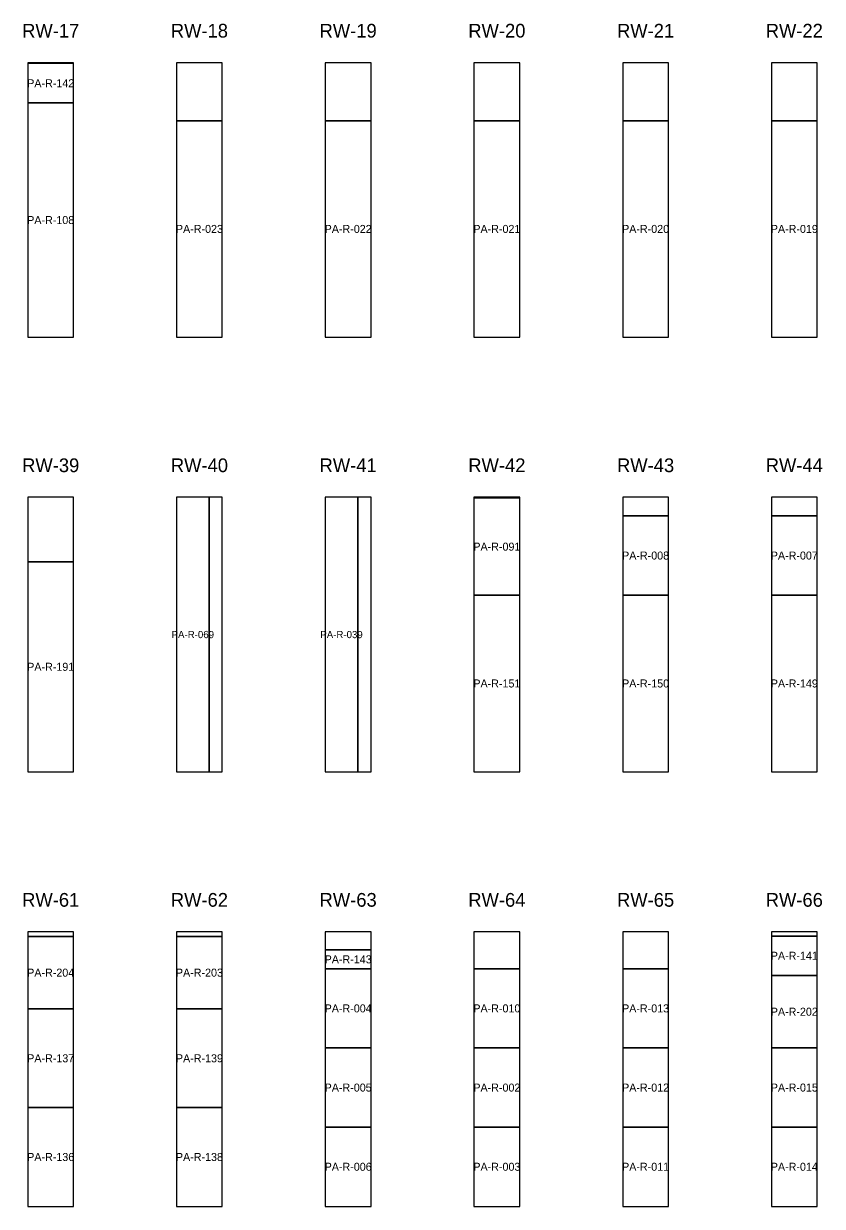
# Model space of a CAD drawing. Header units: metres. Extents: x 315 to 341.7, y -151.2 to -120.
# Drawn here: x 326.84 to 330.33, y -149.35 to -144.18 of the extents above; entities that cross this region are included whole.
import ezdxf
from ezdxf.enums import TextEntityAlignment as Align

# ---------------------------------------------------------------- set-up
doc = ezdxf.new("R2010")
doc.units = ezdxf.units.M
for name, color, linetype in [('CORTE-DESPERDICIO', 1, 'Continuous'), ('CORTE-RECORTE', 3, 'Continuous'), ('CORTE-SOBRANTE', 2, 'Continuous'), ('CORTE-TEXTO', 5, 'Continuous'), ('CORTE-TILE', 7, 'Continuous')]:
    doc.layers.add(name, color=color, linetype=linetype)

msp = doc.modelspace()

# ---------------------------------------------------------------- linework, layer by layer
at = {"layer": 'CORTE-DESPERDICIO'}
for points in [[(327.6509, -147.4498), (327.7088, -147.4498), (327.7088, -146.2498), (327.6509, -146.2498)], [(328.3009, -147.4498), (328.3588, -147.4498), (328.3588, -146.2498), (328.3009, -146.2498)], [(329.4588, -146.3313), (329.6588, -146.3313), (329.6588, -146.2498), (329.4588, -146.2498)], [(330.1088, -146.3313), (330.3088, -146.3313), (330.3088, -146.2498), (330.1088, -146.2498)], [(326.8588, -148.1695), (327.0588, -148.1695), (327.0588, -148.1498), (326.8588, -148.1498)], [(327.5088, -148.1695), (327.7088, -148.1695), (327.7088, -148.1498), (327.5088, -148.1498)], [(328.1588, -148.2284), (328.3588, -148.2284), (328.3588, -148.1498), (328.1588, -148.1498)], [(330.1088, -148.1683), (330.3088, -148.1683), (330.3088, -148.1498), (330.1088, -148.1498)]]:
    msp.add_lwpolyline(points, close=True, dxfattribs=at)
at = {"layer": 'CORTE-RECORTE'}
for points in [[(326.8588, -144.5253), (327.0588, -144.5253), (327.0588, -144.3535), (326.8588, -144.3535)], [(326.8588, -145.5498), (327.0588, -145.5498), (327.0588, -144.5253), (326.8588, -144.5253)], [(327.5088, -145.5498), (327.7088, -145.5498), (327.7088, -144.6031), (327.5088, -144.6031)], [(328.1588, -145.5498), (328.3588, -145.5498), (328.3588, -144.6031), (328.1588, -144.6031)], [(328.8088, -145.5498), (329.0088, -145.5498), (329.0088, -144.6031), (328.8088, -144.6031)], [(329.4588, -145.5498), (329.6588, -145.5498), (329.6588, -144.6031), (329.4588, -144.6031)], [(330.1088, -145.5498), (330.3088, -145.5498), (330.3088, -144.6031), (330.1088, -144.6031)], [(327.5088, -147.4498), (327.6509, -147.4498), (327.6509, -146.2498), (327.5088, -146.2498)], [(328.1588, -147.4498), (328.3009, -147.4498), (328.3009, -146.2498), (328.1588, -146.2498)], [(328.8088, -146.6775), (329.0088, -146.6775), (329.0088, -146.2535), (328.8088, -146.2535)], [(329.4588, -146.6775), (329.6588, -146.6775), (329.6588, -146.3313), (329.4588, -146.3313)], [(330.1088, -146.6775), (330.3088, -146.6775), (330.3088, -146.3313), (330.1088, -146.3313)], [(326.8588, -147.4498), (327.0588, -147.4498), (327.0588, -146.532), (326.8588, -146.532)], [(328.8088, -147.4498), (329.0088, -147.4498), (329.0088, -146.6775), (328.8088, -146.6775)], [(329.4588, -147.4498), (329.6588, -147.4498), (329.6588, -146.6775), (329.4588, -146.6775)], [(330.1088, -147.4498), (330.3088, -147.4498), (330.3088, -146.6775), (330.1088, -146.6775)], [(326.8588, -148.4868), (327.0588, -148.4868), (327.0588, -148.1695), (326.8588, -148.1695)], [(327.5088, -148.4868), (327.7088, -148.4868), (327.7088, -148.1695), (327.5088, -148.1695)], [(330.1088, -148.3401), (330.3088, -148.3401), (330.3088, -148.1683), (330.1088, -148.1683)], [(328.1588, -148.3112), (328.3588, -148.3112), (328.3588, -148.2284), (328.1588, -148.2284)], [(328.1588, -148.6574), (328.3588, -148.6574), (328.3588, -148.3112), (328.1588, -148.3112)], [(328.8088, -148.6574), (329.0088, -148.6574), (329.0088, -148.3112), (328.8088, -148.3112)], [(329.4588, -148.6574), (329.6588, -148.6574), (329.6588, -148.3112), (329.4588, -148.3112)], [(330.1088, -148.6574), (330.3088, -148.6574), (330.3088, -148.3401), (330.1088, -148.3401)], [(326.8588, -148.9183), (327.0588, -148.9183), (327.0588, -148.4868), (326.8588, -148.4868)], [(327.5088, -148.9183), (327.7088, -148.9183), (327.7088, -148.4868), (327.5088, -148.4868)], [(328.1588, -149.0036), (328.3588, -149.0036), (328.3588, -148.6574), (328.1588, -148.6574)], [(328.8088, -149.0036), (329.0088, -149.0036), (329.0088, -148.6574), (328.8088, -148.6574)], [(329.4588, -149.0036), (329.6588, -149.0036), (329.6588, -148.6574), (329.4588, -148.6574)], [(330.1088, -149.0036), (330.3088, -149.0036), (330.3088, -148.6574), (330.1088, -148.6574)], [(326.8588, -149.3498), (327.0588, -149.3498), (327.0588, -148.9183), (326.8588, -148.9183)], [(327.5088, -149.3498), (327.7088, -149.3498), (327.7088, -148.9183), (327.5088, -148.9183)], [(328.1588, -149.3498), (328.3588, -149.3498), (328.3588, -149.0036), (328.1588, -149.0036)], [(328.8088, -149.3498), (329.0088, -149.3498), (329.0088, -149.0036), (328.8088, -149.0036)], [(329.4588, -149.3498), (329.6588, -149.3498), (329.6588, -149.0036), (329.4588, -149.0036)], [(330.1088, -149.3498), (330.3088, -149.3498), (330.3088, -149.0036), (330.1088, -149.0036)]]:
    msp.add_lwpolyline(points, close=True, dxfattribs=at)
at = {"layer": 'CORTE-SOBRANTE'}
for points in [[(327.5088, -144.6031), (327.7088, -144.6031), (327.7088, -144.3498), (327.5088, -144.3498)], [(328.1588, -144.6031), (328.3588, -144.6031), (328.3588, -144.3498), (328.1588, -144.3498)], [(328.8088, -144.6031), (329.0088, -144.6031), (329.0088, -144.3498), (328.8088, -144.3498)], [(329.4588, -144.6031), (329.6588, -144.6031), (329.6588, -144.3498), (329.4588, -144.3498)], [(330.1088, -144.6031), (330.3088, -144.6031), (330.3088, -144.3498), (330.1088, -144.3498)], [(326.8588, -146.532), (327.0588, -146.532), (327.0588, -146.2498), (326.8588, -146.2498)], [(328.8088, -148.3112), (329.0088, -148.3112), (329.0088, -148.1498), (328.8088, -148.1498)], [(329.4588, -148.3112), (329.6588, -148.3112), (329.6588, -148.1498), (329.4588, -148.1498)]]:
    msp.add_lwpolyline(points, close=True, dxfattribs=at)
at = {"layer": 'CORTE-TILE'}
for points in [[(326.8588, -145.5498), (327.0588, -145.5498), (327.0588, -144.3498), (326.8588, -144.3498)], [(327.5088, -145.5498), (327.7088, -145.5498), (327.7088, -144.3498), (327.5088, -144.3498)], [(328.1588, -145.5498), (328.3588, -145.5498), (328.3588, -144.3498), (328.1588, -144.3498)], [(328.8088, -145.5498), (329.0088, -145.5498), (329.0088, -144.3498), (328.8088, -144.3498)], [(329.4588, -145.5498), (329.6588, -145.5498), (329.6588, -144.3498), (329.4588, -144.3498)], [(330.1088, -145.5498), (330.3088, -145.5498), (330.3088, -144.3498), (330.1088, -144.3498)], [(326.8588, -147.4498), (327.0588, -147.4498), (327.0588, -146.2498), (326.8588, -146.2498)], [(327.5088, -147.4498), (327.7088, -147.4498), (327.7088, -146.2498), (327.5088, -146.2498)], [(328.1588, -147.4498), (328.3588, -147.4498), (328.3588, -146.2498), (328.1588, -146.2498)], [(328.8088, -147.4498), (329.0088, -147.4498), (329.0088, -146.2498), (328.8088, -146.2498)], [(329.4588, -147.4498), (329.6588, -147.4498), (329.6588, -146.2498), (329.4588, -146.2498)], [(330.1088, -147.4498), (330.3088, -147.4498), (330.3088, -146.2498), (330.1088, -146.2498)], [(326.8588, -149.3498), (327.0588, -149.3498), (327.0588, -148.1498), (326.8588, -148.1498)], [(327.5088, -149.3498), (327.7088, -149.3498), (327.7088, -148.1498), (327.5088, -148.1498)], [(328.1588, -149.3498), (328.3588, -149.3498), (328.3588, -148.1498), (328.1588, -148.1498)], [(328.8088, -149.3498), (329.0088, -149.3498), (329.0088, -148.1498), (328.8088, -148.1498)], [(329.4588, -149.3498), (329.6588, -149.3498), (329.6588, -148.1498), (329.4588, -148.1498)], [(330.1088, -149.3498), (330.3088, -149.3498), (330.3088, -148.1498), (330.1088, -148.1498)]]:
    msp.add_lwpolyline(points, close=True, dxfattribs=at)

# ---------------------------------------------------------------- texts
at = {"layer": 'CORTE-TEXTO'}
for s, height, p in [('RW-17', 0.06, (326.9588, -144.2098)), ('RW-18', 0.06, (327.6088, -144.2098)), ('RW-19', 0.06, (328.2588, -144.2098)), ('RW-20', 0.06, (328.9088, -144.2098)), ('RW-21', 0.06, (329.5588, -144.2098)), ('RW-22', 0.06, (330.2088, -144.2098)), ('PA-R-142', 0.035, (326.9588, -144.4394)), ('PA-R-108', 0.035, (326.9588, -145.0376)), ('PA-R-023', 0.035, (327.6088, -145.0764)), ('PA-R-022', 0.035, (328.2588, -145.0764)), ('PA-R-021', 0.035, (328.9088, -145.0764)), ('PA-R-020', 0.035, (329.5588, -145.0764)), ('PA-R-019', 0.035, (330.2088, -145.0764)), ('RW-39', 0.06, (326.9588, -146.1098)), ('RW-40', 0.06, (327.6088, -146.1098)), ('RW-41', 0.06, (328.2588, -146.1098)), ('RW-42', 0.06, (328.9088, -146.1098)), ('RW-43', 0.06, (329.5588, -146.1098)), ('RW-44', 0.06, (330.2088, -146.1098)), ('PA-R-091', 0.035, (328.9088, -146.4655)), ('PA-R-008', 0.035, (329.5588, -146.5044)), ('PA-R-007', 0.035, (330.2088, -146.5044)), ('PA-R-069', 0.03158, (327.5799, -146.8498)), ('PA-R-039', 0.03158, (328.2298, -146.8498)), ('PA-R-191', 0.035, (326.9588, -146.9909)), ('PA-R-151', 0.035, (328.9088, -147.0637)), ('PA-R-150', 0.035, (329.5588, -147.0637)), ('PA-R-149', 0.035, (330.2088, -147.0637)), ('RW-61', 0.06, (326.9588, -148.0098)), ('RW-62', 0.06, (327.6088, -148.0098)), ('RW-63', 0.06, (328.2588, -148.0098)), ('RW-64', 0.06, (328.9088, -148.0098)), ('RW-65', 0.06, (329.5588, -148.0098)), ('RW-66', 0.06, (330.2088, -148.0098)), ('PA-R-141', 0.035, (330.2088, -148.2542)), ('PA-R-143', 0.035, (328.2588, -148.2698)), ('PA-R-204', 0.035, (326.9588, -148.3281)), ('PA-R-203', 0.035, (327.6088, -148.3281)), ('PA-R-004', 0.035, (328.2588, -148.4843)), ('PA-R-010', 0.035, (328.9088, -148.4843)), ('PA-R-013', 0.035, (329.5588, -148.4843)), ('PA-R-202', 0.035, (330.2088, -148.4988)), ('PA-R-137', 0.035, (326.9588, -148.7025)), ('PA-R-139', 0.035, (327.6088, -148.7025)), ('PA-R-005', 0.035, (328.2588, -148.8305)), ('PA-R-002', 0.035, (328.9088, -148.8305)), ('PA-R-012', 0.035, (329.5588, -148.8305)), ('PA-R-015', 0.035, (330.2088, -148.8305)), ('PA-R-136', 0.035, (326.9588, -149.134)), ('PA-R-138', 0.035, (327.6088, -149.134)), ('PA-R-006', 0.035, (328.2588, -149.1767)), ('PA-R-003', 0.035, (328.9088, -149.1767)), ('PA-R-011', 0.035, (329.5588, -149.1767)), ('PA-R-014', 0.035, (330.2088, -149.1767))]:
    msp.add_text(s, height=height, dxfattribs=at).set_placement(p, align=Align.MIDDLE_CENTER)

doc.saveas('drawing.dxf')
